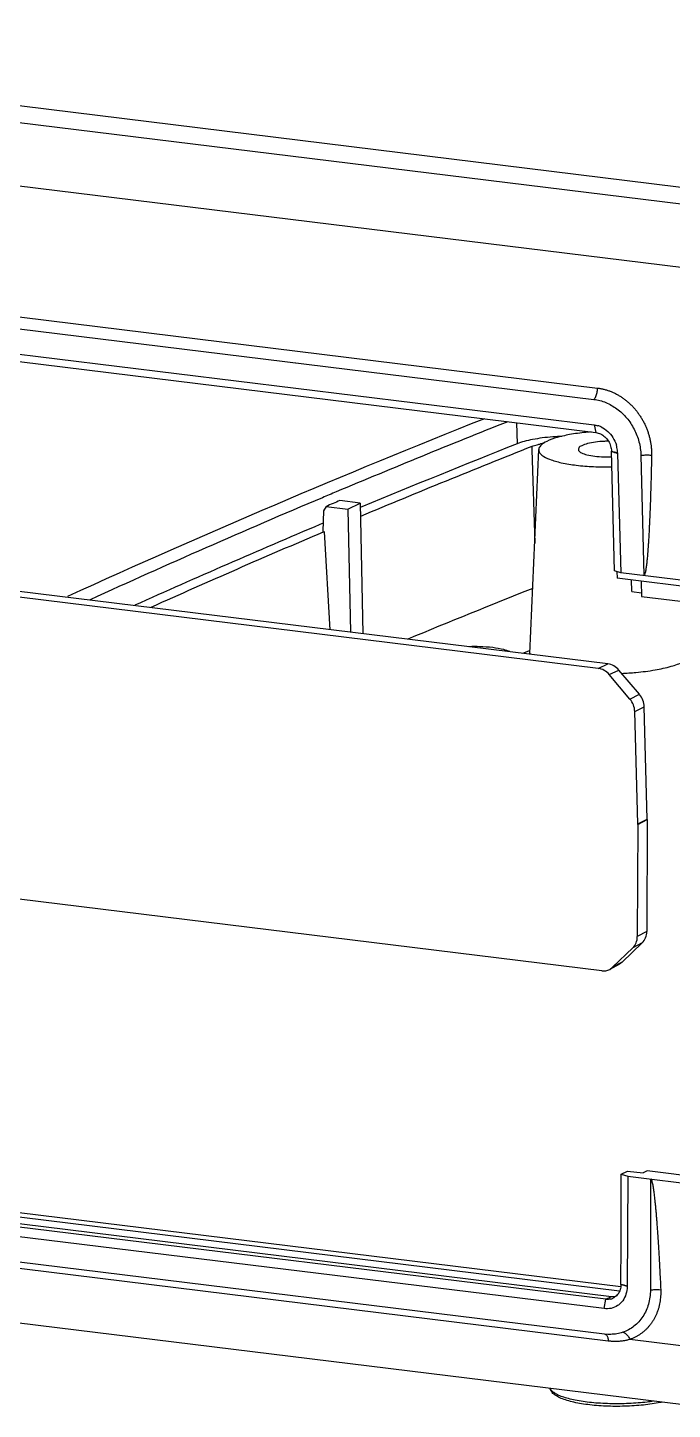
# Model space of a CAD drawing. Header units: millimetres. Extents: x -25 to 741, y -3272 to -3021.
# Drawn here: x 27.3 to 64, y -3181.9 to -3103.3 of the extents above; entities that cross this region are included whole.
import ezdxf

# ---------------------------------------------------------------- set-up
doc = ezdxf.new("R2010")
doc.units = ezdxf.units.MM

# ---------------------------------------------------------------- blocks, each defined once
blk = doc.blocks.new('*u3')
at = {"color": 7}
for p, q in [((-72.211, 41.895), (4.372, 32.478)), ((3.018, 33.586), (-67.811, 42.296)), ((-73.572, 38.456), (3.011, 29.039)), ((-65.368, 29.991), (-5.396, 22.616)), ((-65.578, 29.348), (-5.607, 21.973)), ((-65.568, 27.896), (-5.596, 20.521)), ((-65.47, 27.457), (-5.498, 20.082)), ((-10.006, 20.636), (-9.975, 19.446)), ((-5.596, 20.521), (-5.498, 20.082)), ((-9.245, 7.506), (-8.748, 19.115)), ((-9.135, 19.292), (-9.13, 19.104)), ((-9.13, 19.104), (-8.976, 13.794)), ((-4.436, 12.214), (-4.608, 19.02)), ((-4.258, 18.93), (-4.608, 19.015)), ((-4.258, 18.93), (-4.258, 18.9)), ((-4.258, 18.9), (-4.065, 12.102)), ((-2.931, 18.805), (-2.773, 11.943)), ((-20.85, 15.881), (-20.993, 15.623)), ((-20.85, 15.881), (-19.605, 15.728)), ((-18.908, 16.073), (-20.06, 16.215)), ((-19.605, 15.728), (-18.908, 16.073)), ((-19.605, 15.728), (-19.47, 8.725)), ((-18.908, 16.073), (-18.764, 8.638)), ((-18.816, 15.848), (-18.905, 15.811)), ((-20.993, 15.623), (-21.036, 14.455)), ((-4.806, 6.921), (-64.038, 14.205)), ((-21.024, 14.922), (-21.204, 14.846)), ((-21.036, 14.455), (-20.947, 14.444)), ((-20.947, 14.444), (-21.018, 14.414)), ((-20.618, 8.866), (-20.947, 14.444)), ((-5.356, 6.664), (-64.604, 13.95)), ((-4.065, 12.102), (-4.436, 12.214)), ((-4.3, 12.173), (-4.287, 11.797)), ((5.001, 10.655), (-4.287, 11.797)), ((2.769, 11.261), (-4.065, 12.102)), ((-3.442, 11.037), (-3.46, 11.695)), ((-3.442, 11.037), (-2.901, 10.971)), ((-2.925, 11.629), (-2.893, 10.761)), ((-2.893, 10.761), (5.485, 9.731)), ((-9.65, 7.525), (-9.311, 7.662)), ((-9.311, 7.662), (-9.237, 7.692)), ((-5.356, 6.664), (-4.806, 6.921)), ((-4.733, 6.311), (-4.182, 6.568)), ((-3.553, 4.917), (-4.733, 6.311)), ((-3.014, 5.187), (-4.182, 6.568)), ((-3.553, 4.917), (-3.014, 5.187)), ((-3.281, 4.211), (-2.741, 4.481)), ((-3.106, -2.19), (-3.281, 4.211)), ((-2.567, -1.911), (-2.741, 4.481)), ((-3.106, -2.224), (-3.135, -8.6)), ((-3.106, -2.19), (-2.567, -1.911)), ((-3.106, -2.224), (-2.567, -1.945)), ((-2.567, -1.945), (-2.596, -8.313)), ((-5.16, -10.548), (-64.408, -3.263)), ((-2.596, -8.313), (-3.135, -8.6)), ((-3.392, -9.24), (-4.543, -10.347)), ((-2.853, -8.953), (-3.993, -10.05)), ((-2.853, -8.953), (-3.392, -9.24)), ((-4.154, -10.168), (-4.704, -10.465)), ((-3.993, -10.05), (-4.543, -10.347)), ((-3.993, -10.05), (-4.155, -10.168)), ((-4.704, -10.465), (-4.543, -10.347)), ((-63.574, -21.19), (-4.079, -28.506)), ((-4.935, -29.244), (-64.938, -21.866)), ((-64.598, -21.698), (-4.596, -29.076)), ((-63.994, -21.398), (-4.141, -28.759)), ((-4.051, -22.123), (-3.692, -21.945)), ((-3.692, -21.945), (-2.807, -22.054)), ((-2.573, -21.938), (-2.807, -22.054)), ((5.826, -22.971), (-2.573, -21.938)), ((-5.023, -29.776), (-65.025, -22.397)), ((-4.051, -22.123), (-3.679, -22.234)), ((-3.679, -22.234), (-3.717, -28.49)), ((-3.679, -22.234), (3.147, -23.073)), ((-2.386, -22.393), (-2.303, -22.506)), ((-2.386, -22.393), (-2.386, -22.906)), ((-2.386, -22.906), (-2.389, -28.718)), ((-4.786, -31.62), (-64.788, -24.241)), ((-5, -31.222), (-64.743, -23.875)), ((1.564, -35.508), (-67.748, -26.984)), ((-4.935, -29.244), (-4.596, -29.076)), ((-3.717, -28.517), (-4.067, -28.402)), ((-3.717, -28.49), (-3.717, -28.517)), ((-5.023, -29.776), (-4.935, -29.244)), ((-4.796, -31.238), (-5, -31.222)), ((3.492, -32.395), (-3.564, -31.528))]:
    blk.add_line(p, q, dxfattribs=at)
for centre, radius, start, end in [((178.486, -458.536), 515.804, 111.65326, 114.51837), ((193.209, -491.273), 551.017, 111.69788, 112.79478), ((-5.785, 19.143), 1.393, 64.82417, 73.18006), ((-7.083, 8.425), 11.444, 94.30758, 97.32785), ((-6.955, 6.85), 13.024, 92.0858, 94.35011), ((-4.66, 5.869), 14.295, 94.45277, 95.13036), ((197.179, -500.306), 559.059, 111.65628, 112.73662), ((198.041, -504.48), 563.71, 111.65474, 112.62493), ((-7.452, 14.029), 5.538, 100.40399, 102.44998), ((-5.96, 18.883), 1.703, 6.45261, 16.70759), ((-5.901, 18.89), 1.643, 1.39324, 6.43471), ((169.513, -435.536), 490.453, 112.8656, 114.55303), ((171.254, -440.94), 494.754, 112.8922, 114.22317), ((170.435, -437.149), 490.473, 112.97598, 114.22557), ((198.723, -510.958), 562.006, 111.701, 112.48369), ((-8.891, 7.478), 0.35, 175.63429, 181.91964), ((-4.498, -28.28), 0.803, 262.99321, 268.89927), ((-4.498, -28.298), 0.785, 268.84464, 281.29806), ((-4.829, -28.514), 0.736, 282.46168, 296.28132)]:
    blk.add_arc(centre, radius, start, end, dxfattribs=at)
for centre, major_axis, ratio, start_param, end_param in [((-5.345, 5.697), (-0.444, 0.896), 0.854987, -1.288876, -0.512329), ((-4.795, 5.954), (-0.444, 0.896), 0.854987, -1.288876, -0.512329), ((-4.166, 4.303), (0.444, -0.896), 0.855101, 1.075367, 1.851914), ((-3.627, 4.573), (0.444, -0.896), 0.855101, 1.075367, 1.851914), ((-3.991, -2.098), (0.444, -0.896), 0.85502, 1.040103, 1.075004), ((-3.452, -1.819), (0.444, -0.896), 0.85502, 1.040103, 1.075004), ((-4.021, -8.474), (-0.445, 0.896), 0.854912, -2.878234, -2.101687), ((-3.481, -8.187), (-0.445, 0.896), 0.854912, -2.878234, -2.101687), ((-5.172, -9.581), (-0.444, 0.896), 0.854805, -3.654213, -3.111047)]:
    blk.add_ellipse(centre, major_axis=major_axis, ratio=ratio, start_param=start_param, end_param=end_param, dxfattribs=at)
for points, start_tangent, end_tangent in [([(-10.021, 74.634), (-24.035, 68.8), (-38.075, 62.445), (-51.151, 55.966), (-63.244, 49.372), (-74.334, 42.675)], (-0.928389, -0.371609), (-0.843248, -0.537525)), ([(-5.607, 21.973), (-5.5, 22.132), (-5.425, 22.36), (-5.396, 22.616)], (0.715981, 0.69812), (0.013635, 0.999907)), ([(-5.396, 22.616), (-5.214, 22.587), (-5.033, 22.548), (-4.854, 22.496), (-4.676, 22.434), (-4.501, 22.36), (-4.329, 22.276), (-4.161, 22.181), (-3.997, 22.076), (-3.839, 21.962), (-3.686, 21.838), (-3.538, 21.705), (-3.398, 21.563), (-3.265, 21.414), (-3.139, 21.258), (-3.021, 21.094), (-2.911, 20.924), (-2.809, 20.749), (-2.716, 20.568), (-2.633, 20.382), (-2.559, 20.193), (-2.495, 20), (-2.441, 19.805), (-2.397, 19.608), (-2.363, 19.41), (-2.339, 19.21), (-2.326, 19.011), (-2.323, 18.811)], (0.992523, -0.122055), (-0.016595, -0.999862)), ([(-5.607, 21.973), (-4.928, 21.793), (-4.294, 21.433), (-3.744, 20.917), (-3.317, 20.277), (-3.04, 19.558), (-2.931, 18.805)], (0.992523, -0.122055), (0.023077, -0.999734)), ([(-5.596, 20.521), (-5.382, 20.476)], (0.992495, -0.122289), (0.957433, -0.288655)), ([(-8.543, 19.776), (-9.094, 19.688), (-9.577, 19.577), (-9.975, 19.446)], (-0.991718, -0.128433), (-0.929387, -0.369107)), ([(-5.938, 20.106), (-6.886, 19.985), (-7.688, 19.806), (-8.29, 19.582)], (-0.995992, -0.089441), (-0.896036, -0.443982)), ([(-5.498, 20.082), (-5.229, 20.003), (-4.981, 19.837), (-4.782, 19.599), (-4.654, 19.315), (-4.608, 19.02)], (0.99252, -0.122083), (0.021172, -0.999776)), ([(-5.193, 20.403), (-4.82, 20.154), (-4.522, 19.797), (-4.329, 19.372)], (0.905259, -0.42486), (0.287182, -0.957876)), ([(-9.135, 19.292), (-8.829, 19.392)], (0.929353, 0.369192), (0.96588, 0.258989)), ([(-8.829, 19.392), (-8.646, 19.436)], (0.96588, 0.258989), (0.976413, 0.215913)), ([(-8.745, 19.115), (-8.745, 19.063), (-8.567, 18.803), (-8.129, 18.567), (-7.461, 18.37), (-6.607, 18.226), (-5.627, 18.144), (-4.585, 18.131)], (-0.095175, -0.995461), (0.999777, 0.021106)), ([(-8.29, 19.582), (-8.65, 19.329), (-8.745, 19.115)], (-0.896036, -0.443982), (-0.095175, -0.995461)), ([(-6.298, 19.337), (-6.473, 19.203), (-6.491, 19.127)], (-0.896036, -0.443982), (-0.010963, -0.99994)), ([(-6.491, 19.127), (-6.48, 19.064), (-6.317, 18.933), (-6.001, 18.822), (-5.562, 18.744), (-5.043, 18.705), (-4.6, 18.705)], (-0.010963, -0.99994), (0.999473, 0.032453)), ([(-4.777, 19.592), (-5.001, 19.585), (-5.524, 19.538), (-5.97, 19.453), (-6.298, 19.337)], (-0.999888, -0.014954), (-0.896036, -0.443982)), ([(-4.608, 19.015), (-4.432, 18.958), (-4.258, 18.9)], (0.961288, -0.275545), (0.937318, -0.348474)), ([(-2.931, 18.79), (-2.736, 18.807), (-2.525, 18.81), (-2.324, 18.797)], (0.991188, 0.132462), (0.994667, -0.103143)), ([(-2.323, 18.811), (-2.336, 18.211), (-2.349, 17.668), (-2.363, 17.165), (-2.376, 16.699), (-2.39, 16.268), (-2.405, 15.869), (-2.419, 15.5), (-2.433, 15.158), (-2.448, 14.841), (-2.462, 14.548), (-2.477, 14.276), (-2.491, 14.025), (-2.506, 13.793), (-2.521, 13.578), (-2.535, 13.379), (-2.55, 13.195), (-2.564, 13.025), (-2.579, 12.868), (-2.594, 12.723), (-2.609, 12.589), (-2.625, 12.465), (-2.641, 12.352), (-2.659, 12.248), (-2.677, 12.153), (-2.699, 12.068), (-2.723, 11.991), (-2.773, 11.943)], (-0.019883, -0.999802), (-0.885388, -0.464853)), ([(-20.273, 16.709), (-21.063, 16.376)], (-0.921891, -0.387449), (-0.921264, -0.388938)), ([(-20.06, 16.215), (-20.455, 16.048), (-20.85, 15.881)], (-0.921244, -0.388986), (-0.920608, -0.390489)), ([(-10.384, 7.615), (-10.739, 7.73), (-11.366, 7.843), (-12.107, 7.899), (-12.716, 7.899)], (-0.926306, 0.376772), (-0.99955, -0.029984)), ([(-4.03, 6.38), (-3.21, 6.435), (-2.125, 6.576), (-1.207, 6.782), (-0.518, 7.039)], (0.999074, 0.043017), (0.896036, 0.443982)), ([(-4.067, -28.406), (-4.061, -26.33), (-4.056, -24.237), (-4.051, -22.123)], (0.002727, 0.999996), (0.002379, 0.999997)), ([(-2.302, -22.506), (-2.302, -22.508), (-2.295, -22.619), (-2.259, -22.732), (-2.242, -22.847), (-2.221, -22.974), (-2.201, -23.113), (-2.18, -23.266), (-2.16, -23.433)], (0.267535, -0.963548), (0.114761, -0.993393)), ([(-2.16, -23.433), (-2.14, -23.616), (-2.119, -23.815), (-2.098, -24.032), (-2.076, -24.268), (-2.054, -24.524), (-2.032, -24.803), (-2.009, -25.106), (-1.985, -25.436), (-1.961, -25.793), (-1.936, -26.181), (-1.911, -26.603), (-1.885, -27.061), (-1.858, -27.559), (-1.831, -28.099), (-1.803, -28.7)], (0.114761, -0.993393), (0.045553, -0.998962)), ([(-4.067, -28.406), (-4.108, -28.692), (-4.232, -28.943), (-4.426, -29.13), (-4.503, -29.174)], (0.001637, -0.999999), (-0.896533, -0.442977)), ([(-3.717, -28.517), (-3.78, -28.946), (-3.966, -29.323), (-4.162, -29.532)], (-0.000708, -1), (-0.770176, -0.637832)), ([(-3.717, -28.49), (-3.892, -28.446), (-4.067, -28.402)], (-0.97701, 0.213194), (-0.960307, 0.278945)), ([(-2.389, -28.718), (-2.501, -29.519), (-2.822, -30.222), (-3.324, -30.771), (-3.967, -31.119)], (-0.005013, -0.999987), (-0.94635, -0.323144)), ([(-1.803, -28.7), (-1.801, -28.885), (-1.808, -29.066), (-1.825, -29.245), (-1.851, -29.421), (-1.886, -29.594), (-1.931, -29.763), (-1.985, -29.928), (-2.048, -30.088), (-2.119, -30.243), (-2.2, -30.392), (-2.288, -30.534), (-2.385, -30.67), (-2.489, -30.799), (-2.601, -30.92), (-2.72, -31.033), (-2.846, -31.138), (-2.978, -31.234), (-3.117, -31.322), (-3.261, -31.4), (-3.41, -31.469), (-3.564, -31.528)], (0.038037, -0.999276), (-0.945, -0.327069)), ([(-2.389, -28.718), (-2.199, -28.692), (-1.996, -28.686), (-1.803, -28.702)], (0.98013, 0.198356), (0.990116, -0.14025)), ([(-4.162, -29.532), (-4.258, -29.603), (-4.625, -29.758), (-5.023, -29.776)], (-0.770176, -0.637832), (-0.992805, 0.119743)), ([(-4.67, -29.233), (-4.935, -29.244)], (-0.976461, -0.215696), (-0.992489, 0.122338)), ([(-4.989, -31.222), (-4.898, -31.274), (-4.822, -31.414)], (0.990693, -0.136119), (0.29527, -0.955414)), ([(-4.822, -31.414), (-4.786, -31.62)], (0.29527, -0.955414), (0.063005, -0.998013)), ([(-3.967, -31.119), (-4.3, -31.205), (-4.647, -31.239), (-4.796, -31.238)], (-0.94635, -0.323144), (-0.999239, 0.039006)), ([(-3.967, -31.119), (-3.821, -31.176), (-3.679, -31.32), (-3.564, -31.528)], (0.998051, -0.062405), (0.382445, -0.923978)), ([(-3.564, -31.528), (-3.648, -31.551), (-3.732, -31.571), (-3.817, -31.59), (-3.902, -31.605), (-3.989, -31.618), (-4.076, -31.628), (-4.163, -31.636), (-4.251, -31.641), (-4.339, -31.644), (-4.428, -31.644), (-4.517, -31.642), (-4.606, -31.637), (-4.696, -31.63), (-4.786, -31.62)], (-0.959129, -0.282968), (-0.992523, 0.122054)), ([(-1.761, -35.101), (-1.831, -35.115), (-2.294, -35.197), (-2.792, -35.26), (-3.314, -35.305), (-3.852, -35.331), (-4.395, -35.337), (-4.933, -35.324), (-5.457, -35.291), (-5.956, -35.239), (-6.421, -35.169), (-6.846, -35.081), (-7.223, -34.974), (-7.548, -34.848), (-7.803, -34.704), (-7.975, -34.554), (-8.076, -34.395), (-8.1, -34.322)], (-0.978291, -0.207236), (-0.233187, 0.972432)), ([(-2.22, -35.045), (-2.579, -35.093), (-3.09, -35.144), (-3.622, -35.177), (-4.163, -35.191), (-4.703, -35.187), (-5.233, -35.164), (-5.743, -35.122), (-6.223, -35.063), (-6.664, -34.988), (-7.058, -34.897), (-7.398, -34.794), (-7.677, -34.678), (-7.89, -34.554), (-8.034, -34.422), (-8.093, -34.324)], (-0.988729, -0.149718), (-0.368119, 0.929779))]:
    blk.add_spline(points, degree=3, dxfattribs=dict(at, start_tangent=start_tangent, end_tangent=end_tangent))
blk = doc.blocks.new('u5')
blk.add_blockref('*u3', (-89.832, 125.636))

msp = doc.modelspace()

# ---------------------------------------------------------------- block references
msp.add_blockref('u5', (154.947, -3272.04))

doc.saveas('drawing.dxf')
